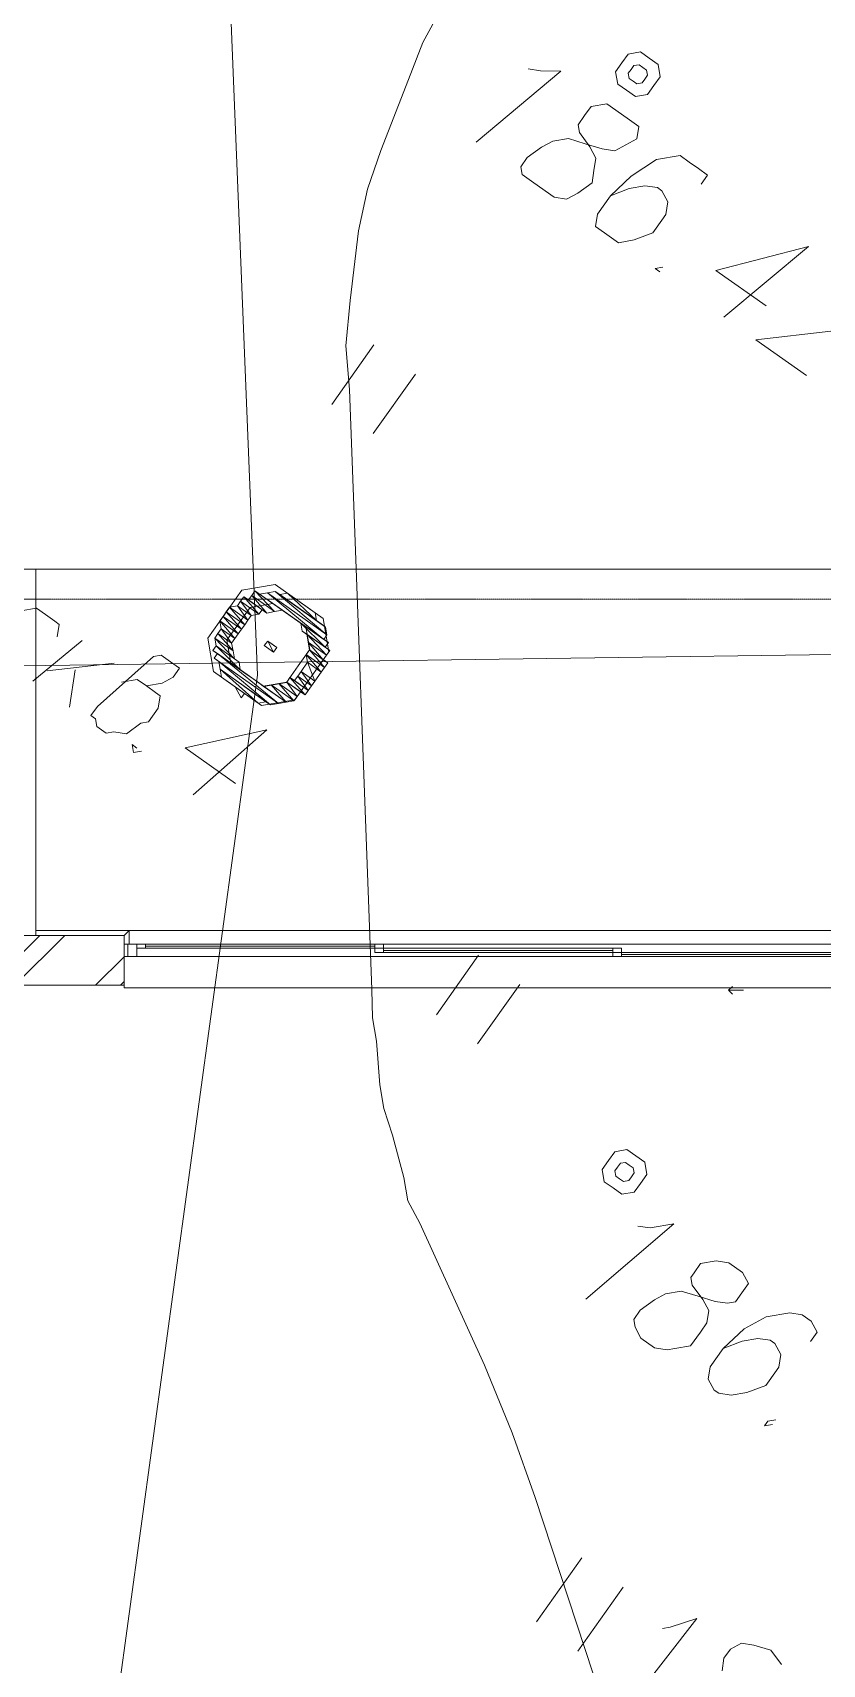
# Model space of a CAD drawing. Header units: millimetres. Extents: x -45570 to 57695, y -24100 to 57483.
# Drawn here: x 1015 to 7352, y 8148 to 21249 of the extents above; entities that cross this region are included whole.
import ezdxf

# ---------------------------------------------------------------- set-up
doc = ezdxf.new("R2010")
doc.units = ezdxf.units.MM
doc.linetypes.add('Осевая 12-2-2', pattern=[16, 12, -2, 0, -2])
for name, color, linetype, lineweight in [('A-FLOR', 8, 'Continuous', 9), ('A-GLAZ', 8, 'Continuous', 9), ('A-WALL', 8, 'Continuous', 18), ('A-WALL-PATT', 8, 'Continuous', 9), ('S-GRID', 8, 'Continuous', 9), ('НВК_ГП', 8, 'Continuous', 18), ('НВК_топо', 9, 'Continuous', 9)]:
    doc.layers.add(name, color=color, linetype=linetype, lineweight=lineweight)

# ---------------------------------------------------------------- blocks, each defined once
blk = doc.blocks.new('ТОПО')
at = {"layer": 'НВК_топо'}
for p, q in [((2553, 22739), (2818, 16091)), ((4147, 21169), (4319, 21489)), ((4012, 20823), (4147, 21169)), ((5254, 20938), (4575, 20369)), ((4992, 20958), (5091, 20943)), ((5091, 20943), (5254, 20938)), ((3810, 20303), (4012, 20823)), ((5444, 20583), (5392, 20509)), ((5496, 20656), (5444, 20583)), ((5622, 20678), (5496, 20656)), ((5695, 20626), (5622, 20678)), ((5805, 20548), (5695, 20626)), ((5392, 20509), (5402, 20446)), ((5402, 20446), (5487, 20331)), ((5879, 20495), (5805, 20548)), ((5864, 20396), (5879, 20495)), ((4984, 20245), (5099, 20330)), ((5099, 20330), (5188, 20377)), ((5188, 20377), (5314, 20399)), ((5314, 20399), (5450, 20357)), ((5450, 20357), (5586, 20316)), ((5487, 20331), (5534, 20242)), ((5586, 20316), (5686, 20301)), ((5686, 20301), (5775, 20348)), ((5775, 20348), (5864, 20396)), ((3702, 19993), (3810, 20303)), ((4932, 20172), (4984, 20245)), ((5534, 20242), (5519, 20143)), ((6022, 20229), (5818, 20097)), ((6210, 20261), (6022, 20229)), ((6284, 20209), (6210, 20261)), ((6357, 20157), (6284, 20209)), ((4943, 20109), (4932, 20172)), ((5017, 20057), (4943, 20109)), ((5127, 19979), (5017, 20057)), ((5519, 20143), (5504, 20043)), ((5818, 20097), (5651, 19939)), ((6431, 20105), (6357, 20157)), ((6379, 20031), (6431, 20105)), ((3630, 19658), (3702, 19993)), ((5200, 19927), (5127, 19979)), ((5300, 19911), (5200, 19927)), ((5389, 19959), (5300, 19911)), ((5504, 20043), (5389, 19959)), ((5651, 19939), (5547, 19792)), ((5803, 19997), (5651, 19939)), ((5928, 20019), (5803, 19997)), ((6028, 20004), (5928, 20019)), ((6065, 19978), (6028, 20004)), ((6112, 19889), (6065, 19978)), ((5547, 19792), (5532, 19692)), ((6019, 19679), (6097, 19789)), ((6097, 19789), (6112, 19889)), ((3564, 19097), (3630, 19658)), ((5532, 19692), (5605, 19640)), ((5993, 19642), (6019, 19679)), ((5605, 19640), (5642, 19614)), ((5642, 19614), (5716, 19562)), ((5716, 19562), (5841, 19584)), ((5841, 19584), (5993, 19642)), ((7240, 19532), (6497, 19340)), ((6562, 18963), (7240, 19532)), ((6073, 19365), (6010, 19354)), ((6010, 19354), (6047, 19328)), ((6497, 19340), (6902, 19054)), ((3529, 18735), (3564, 19097)), ((3416, 18263), (3754, 18741)), ((3557, 18384), (3529, 18735)), ((7421, 18852), (6819, 18781)), ((6819, 18781), (7224, 18495)), ((3747, 18029), (4086, 18507)), ((3736, 13565), (3557, 18384)), ((2595, 16635), (2658, 16646)), ((2658, 16646), (2684, 16683)), ((2769, 16568), (2658, 16646)), ((2769, 16568), (2658, 16646)), ((2658, 16646), (2769, 16568)), ((2658, 16646), (2769, 16568)), ((2769, 16568), (2658, 16646)), ((2769, 16568), (2658, 16646)), ((2658, 16646), (2743, 16531)), ((2658, 16646), (2743, 16531)), ((2684, 16683), (2710, 16720)), ((2831, 16579), (2684, 16683)), ((2831, 16579), (2684, 16683)), ((2684, 16683), (2769, 16568)), ((2684, 16683), (2769, 16568)), ((2857, 16615), (2710, 16720)), ((2710, 16720), (2747, 16694)), ((2857, 16615), (2710, 16720)), ((2710, 16720), (2831, 16579)), ((2710, 16720), (2831, 16579)), ((2747, 16694), (2773, 16730)), ((2894, 16589), (2747, 16694)), ((2894, 16589), (2747, 16694)), ((2747, 16694), (2857, 16615)), ((2747, 16694), (2857, 16615)), ((2773, 16730), (2799, 16767)), ((2957, 16600), (2773, 16730)), ((2957, 16600), (2773, 16730)), ((2773, 16730), (2894, 16589)), ((2773, 16730), (2894, 16589)), ((3020, 16611), (2799, 16767)), ((2799, 16767), (2836, 16741)), ((3020, 16611), (2799, 16767)), ((2799, 16767), (3020, 16611)), ((2799, 16767), (3020, 16611)), ((3020, 16611), (2799, 16767)), ((3020, 16611), (2799, 16767)), ((2799, 16767), (2957, 16600)), ((2799, 16767), (2957, 16600)), ((2836, 16741), (2899, 16752)), ((3351, 16377), (2836, 16741)), ((3388, 16351), (2836, 16741)), ((2836, 16741), (3388, 16351)), ((3388, 16351), (2836, 16741)), ((2836, 16741), (3351, 16377)), ((3057, 16585), (2836, 16741)), ((2836, 16741), (3057, 16585)), ((3057, 16585), (2836, 16741)), ((2836, 16741), (3130, 16533)), ((3057, 16585), (2836, 16741)), ((2836, 16741), (3020, 16611)), ((2836, 16741), (3020, 16611)), ((2899, 16752), (2962, 16763)), ((3377, 16413), (2899, 16752)), ((3377, 16413), (2899, 16752)), ((2899, 16752), (3351, 16377)), ((2899, 16752), (3351, 16377)), ((3330, 16502), (2962, 16763)), ((2962, 16763), (2998, 16737)), ((3366, 16476), (2962, 16763)), ((2962, 16763), (3366, 16476)), ((3366, 16476), (2962, 16763)), ((2962, 16763), (3330, 16502)), ((3366, 16476), (2962, 16763)), ((2962, 16763), (3377, 16413)), ((2962, 16763), (3377, 16413)), ((2998, 16737), (3061, 16747)), ((3293, 16528), (2998, 16737)), ((3293, 16528), (2998, 16737)), ((2998, 16737), (3330, 16502)), ((2998, 16737), (3330, 16502)), ((3098, 16721), (3061, 16747)), ((3061, 16747), (3282, 16591)), ((3282, 16591), (3061, 16747)), ((3061, 16747), (3293, 16528)), ((3061, 16747), (3293, 16528)), ((3282, 16591), (3098, 16721)), ((3098, 16721), (3135, 16695)), ((3282, 16591), (3098, 16721)), ((3098, 16721), (3282, 16591)), ((3282, 16591), (3098, 16721)), ((3208, 16643), (3135, 16695)), ((3135, 16695), (3208, 16643)), ((3208, 16643), (3135, 16695)), ((3135, 16695), (3282, 16591)), ((3135, 16695), (3282, 16591)), ((3282, 16591), (3208, 16643)), ((1045, 16628), (919, 16607)), ((1118, 16576), (1045, 16628)), ((1192, 16524), (1118, 16576)), ((1229, 16498), (1192, 16524)), ((2517, 16525), (2543, 16562)), ((2664, 16421), (2517, 16525)), ((2517, 16525), (2664, 16421)), ((2664, 16421), (2517, 16525)), ((2664, 16421), (2517, 16525)), ((2517, 16525), (2664, 16421)), ((2664, 16421), (2517, 16525)), ((2517, 16525), (2638, 16384)), ((2517, 16525), (2638, 16384)), ((2528, 16462), (2517, 16525)), ((2543, 16562), (2569, 16598)), ((2691, 16458), (2543, 16562)), ((2691, 16458), (2543, 16562)), ((2543, 16562), (2664, 16421)), ((2543, 16562), (2664, 16421)), ((2569, 16598), (2595, 16635)), ((2717, 16494), (2569, 16598)), ((2717, 16494), (2569, 16598)), ((2569, 16598), (2717, 16494)), ((2569, 16598), (2717, 16494)), ((2717, 16494), (2569, 16598)), ((2717, 16494), (2569, 16598)), ((2569, 16598), (2691, 16458)), ((2569, 16598), (2691, 16458)), ((2743, 16531), (2595, 16635)), ((2743, 16531), (2595, 16635)), ((2595, 16635), (2717, 16494)), ((2595, 16635), (2717, 16494)), ((2717, 16494), (2743, 16531)), ((2743, 16531), (2769, 16568)), ((2769, 16568), (2831, 16579)), ((2831, 16579), (2857, 16615)), ((2857, 16615), (2894, 16589)), ((2894, 16589), (2957, 16600)), ((2957, 16600), (3020, 16611)), ((3020, 16611), (3057, 16585)), ((3057, 16585), (3057, 16585)), ((3130, 16533), (3057, 16585)), ((3388, 16351), (3130, 16533)), ((3130, 16533), (3388, 16351)), ((3130, 16533), (3388, 16351)), ((3388, 16351), (3130, 16533)), ((3388, 16351), (3130, 16533)), ((3130, 16533), (3388, 16351)), ((3130, 16533), (3388, 16351)), ((3167, 16507), (3130, 16533)), ((3293, 16528), (3282, 16591)), ((3330, 16502), (3293, 16528)), ((-2296, 16121), (24638, 16497)), ((1213, 16399), (1229, 16498)), ((2476, 16388), (2502, 16425)), ((2623, 16284), (2476, 16388)), ((2623, 16284), (2476, 16388)), ((2476, 16388), (2623, 16284)), ((2476, 16388), (2623, 16284)), ((2623, 16284), (2476, 16388)), ((2623, 16284), (2476, 16388)), ((2476, 16388), (2634, 16222)), ((2476, 16388), (2634, 16222)), ((2487, 16326), (2476, 16388)), ((2502, 16425), (2528, 16462)), ((2612, 16347), (2502, 16425)), ((2612, 16347), (2502, 16425)), ((2502, 16425), (2623, 16284)), ((2502, 16425), (2623, 16284)), ((2638, 16384), (2528, 16462)), ((2638, 16384), (2528, 16462)), ((2528, 16462), (2612, 16347)), ((2528, 16462), (2612, 16347)), ((2612, 16347), (2638, 16384)), ((2638, 16384), (2664, 16421)), ((2664, 16421), (2691, 16458)), ((2664, 16421), (2664, 16421)), ((2691, 16458), (2717, 16494)), ((3388, 16351), (3167, 16507)), ((3388, 16351), (3167, 16507)), ((3167, 16507), (3362, 16314)), ((3167, 16507), (3362, 16314)), ((3178, 16444), (3167, 16507)), ((3362, 16314), (3178, 16444)), ((3362, 16314), (3178, 16444)), ((3178, 16444), (3399, 16288)), ((3178, 16444), (3399, 16288)), ((3215, 16418), (3178, 16444)), ((3399, 16288), (3215, 16418)), ((3399, 16288), (3215, 16418)), ((3215, 16418), (3399, 16288)), ((3215, 16418), (3399, 16288)), ((3399, 16288), (3215, 16418)), ((3399, 16288), (3215, 16418)), ((3215, 16418), (3373, 16251)), ((3215, 16418), (3373, 16251)), ((3225, 16355), (3215, 16418)), ((3330, 16502), (3366, 16476)), ((3351, 16377), (3377, 16413)), ((3351, 16377), (3388, 16351)), ((3366, 16476), (3366, 16476)), ((3377, 16413), (3366, 16476)), ((1413, 16368), (1016, 16041)), ((2047, 16250), (1984, 16240)), ((2121, 16198), (2047, 16250)), ((2461, 16289), (2487, 16326)), ((2681, 16133), (2461, 16289)), ((2681, 16133), (2461, 16289)), ((2461, 16289), (2681, 16133)), ((2461, 16289), (2681, 16133)), ((2681, 16133), (2461, 16289)), ((2681, 16133), (2461, 16289)), ((2461, 16289), (2718, 16107)), ((2461, 16289), (2718, 16107)), ((2498, 16263), (2461, 16289)), ((2472, 16226), (2498, 16263)), ((2634, 16222), (2487, 16326)), ((2671, 16195), (2487, 16326)), ((2487, 16326), (2671, 16195)), ((2671, 16195), (2487, 16326)), ((2487, 16326), (2634, 16222)), ((2671, 16195), (2487, 16326)), ((2487, 16326), (2681, 16133)), ((2487, 16326), (2681, 16133)), ((2718, 16107), (2498, 16263)), ((2792, 16055), (2498, 16263)), ((2498, 16263), (2792, 16055)), ((2792, 16055), (2498, 16263)), ((2498, 16263), (2718, 16107)), ((3049, 15872), (2498, 16263)), ((2498, 16263), (2987, 15862)), ((2498, 16263), (2987, 15862)), ((2623, 16284), (2612, 16347)), ((2634, 16222), (2623, 16284)), ((2874, 16327), (2901, 16364)), ((2948, 16275), (2874, 16327)), ((2948, 16275), (2874, 16327)), ((2874, 16327), (2948, 16275)), ((2874, 16327), (2948, 16275)), ((2948, 16275), (2874, 16327)), ((2948, 16275), (2874, 16327)), ((2874, 16327), (2948, 16275)), ((2948, 16275), (2874, 16327)), ((2874, 16327), (2948, 16275)), ((2874, 16327), (2948, 16275)), ((2948, 16275), (2874, 16327)), ((2948, 16275), (2874, 16327)), ((2874, 16327), (2948, 16275)), ((2948, 16275), (2874, 16327)), ((2874, 16327), (2948, 16275)), ((2874, 16327), (2948, 16275)), ((2948, 16275), (2874, 16327)), ((2948, 16275), (2874, 16327)), ((2874, 16327), (2948, 16275)), ((2948, 16275), (2874, 16327)), ((2874, 16327), (2948, 16275)), ((2874, 16327), (2948, 16275)), ((2948, 16275), (2874, 16327)), ((2948, 16275), (2874, 16327)), ((2874, 16327), (2948, 16275)), ((2948, 16275), (2874, 16327)), ((2874, 16327), (2911, 16301)), ((2874, 16327), (2948, 16275)), ((2948, 16275), (2874, 16327)), ((2937, 16338), (2901, 16364)), ((2901, 16364), (2974, 16312)), ((2901, 16364), (2974, 16312)), ((2974, 16312), (2901, 16364)), ((2974, 16312), (2901, 16364)), ((2901, 16364), (2974, 16312)), ((2974, 16312), (2901, 16364)), ((2901, 16364), (2974, 16312)), ((2901, 16364), (2974, 16312)), ((2974, 16312), (2901, 16364)), ((2974, 16312), (2901, 16364)), ((2901, 16364), (2974, 16312)), ((2974, 16312), (2901, 16364)), ((2901, 16364), (2974, 16312)), ((2974, 16312), (2901, 16364)), ((2901, 16364), (2948, 16275)), ((2901, 16364), (2948, 16275)), ((2911, 16301), (2911, 16301)), ((2911, 16301), (2948, 16275)), ((2948, 16275), (2911, 16301)), ((2911, 16301), (2948, 16275)), ((2948, 16275), (2911, 16301)), ((2911, 16301), (2948, 16275)), ((2911, 16301), (2948, 16275)), ((2948, 16275), (2911, 16301)), ((2948, 16275), (2911, 16301)), ((2911, 16301), (2948, 16275)), ((2948, 16275), (2911, 16301)), ((2911, 16301), (2948, 16275)), ((2911, 16301), (2948, 16275)), ((2948, 16275), (2911, 16301)), ((2948, 16275), (2911, 16301)), ((2911, 16301), (2948, 16275)), ((2948, 16275), (2911, 16301)), ((2911, 16301), (2948, 16275)), ((2911, 16301), (2948, 16275)), ((2948, 16275), (2911, 16301)), ((2948, 16275), (2911, 16301)), ((2911, 16301), (2948, 16275)), ((2948, 16275), (2911, 16301)), ((2911, 16301), (2948, 16275)), ((2911, 16301), (2948, 16275)), ((2948, 16275), (2911, 16301)), ((2911, 16301), (2911, 16301)), ((2911, 16301), (2948, 16275)), ((2948, 16275), (2911, 16301)), ((2911, 16301), (2911, 16301)), ((2911, 16301), (2911, 16301)), ((2911, 16301), (2911, 16301)), ((2911, 16301), (2911, 16301)), ((2911, 16301), (2911, 16301)), ((2937, 16338), (2937, 16338)), ((2937, 16338), (2937, 16338)), ((2937, 16338), (2937, 16338)), ((2937, 16338), (2937, 16338)), ((2937, 16338), (2937, 16338)), ((2974, 16312), (2937, 16338)), ((2937, 16338), (2974, 16312)), ((2937, 16338), (2974, 16312)), ((2974, 16312), (2937, 16338)), ((2974, 16312), (2937, 16338)), ((2937, 16338), (2974, 16312)), ((2974, 16312), (2937, 16338)), ((2937, 16338), (2974, 16312)), ((2937, 16338), (2974, 16312)), ((2974, 16312), (2937, 16338)), ((2974, 16312), (2937, 16338)), ((2937, 16338), (2974, 16312)), ((2974, 16312), (2937, 16338)), ((2937, 16338), (2974, 16312)), ((2937, 16338), (2974, 16312)), ((2974, 16312), (2937, 16338)), ((2974, 16312), (2937, 16338)), ((2937, 16338), (2974, 16312)), ((2974, 16312), (2937, 16338)), ((2937, 16338), (2974, 16312)), ((2937, 16338), (2974, 16312)), ((2974, 16312), (2937, 16338)), ((2974, 16312), (2937, 16338)), ((2937, 16338), (2974, 16312)), ((2974, 16312), (2937, 16338)), ((2937, 16338), (2974, 16312)), ((2937, 16338), (2974, 16312)), ((2974, 16312), (2937, 16338)), ((2974, 16312), (2937, 16338)), ((2937, 16338), (2974, 16312)), ((2974, 16312), (2937, 16338)), ((2948, 16275), (2974, 16312)), ((2948, 16275), (2948, 16275)), ((2948, 16275), (2948, 16275)), ((2948, 16275), (2948, 16275)), ((2948, 16275), (2948, 16275)), ((2948, 16275), (2948, 16275)), ((2948, 16275), (2948, 16275)), ((2948, 16275), (2948, 16275)), ((2948, 16275), (2948, 16275)), ((2974, 16312), (2974, 16312)), ((2974, 16312), (2974, 16312)), ((2974, 16312), (2974, 16312)), ((2974, 16312), (2974, 16312)), ((2974, 16312), (2974, 16312)), ((2974, 16312), (2974, 16312)), ((2974, 16312), (2974, 16312)), ((3210, 16255), (3236, 16292)), ((3357, 16151), (3210, 16255)), ((3357, 16151), (3210, 16255)), ((3210, 16255), (3331, 16115)), ((3210, 16255), (3331, 16115)), ((3221, 16193), (3210, 16255)), ((3373, 16251), (3225, 16355)), ((3373, 16251), (3225, 16355)), ((3225, 16355), (3347, 16214)), ((3225, 16355), (3347, 16214)), ((3236, 16292), (3225, 16355)), ((3347, 16214), (3236, 16292)), ((3383, 16188), (3236, 16292)), ((3236, 16292), (3383, 16188)), ((3383, 16188), (3236, 16292)), ((3236, 16292), (3347, 16214)), ((3383, 16188), (3236, 16292)), ((3236, 16292), (3357, 16151)), ((3236, 16292), (3357, 16151)), ((3347, 16214), (3373, 16251)), ((3362, 16314), (3388, 16351)), ((3399, 16288), (3362, 16314)), ((3373, 16251), (3399, 16288)), ((3388, 16351), (3388, 16351)), ((1670, 16186), (1131, 16126)), ((1356, 16132), (1310, 15833)), ((1984, 16240), (1535, 15839)), ((2194, 16146), (2121, 16198)), ((2142, 16073), (2194, 16146)), ((2987, 15862), (2472, 16226)), ((2987, 15862), (2472, 16226)), ((2472, 16226), (2508, 16200)), ((2472, 16226), (2987, 15862)), ((2987, 15862), (2472, 16226)), ((2508, 16200), (2987, 15862)), ((2987, 15862), (2508, 16200)), ((2508, 16200), (2924, 15851)), ((2508, 16200), (2924, 15851)), ((2519, 16137), (2508, 16200)), ((2924, 15851), (2519, 16137)), ((2887, 15877), (2519, 16137)), ((2519, 16137), (2887, 15877)), ((2887, 15877), (2519, 16137)), ((2519, 16137), (2924, 15851)), ((2887, 15877), (2519, 16137)), ((2519, 16137), (2824, 15866)), ((2519, 16137), (2824, 15866)), ((2530, 16074), (2519, 16137)), ((2634, 16222), (2671, 16195)), ((2671, 16195), (2671, 16195)), ((2681, 16133), (2671, 16195)), ((2718, 16107), (2681, 16133)), ((3143, 16082), (3169, 16119)), ((3169, 16119), (3221, 16193)), ((3279, 16041), (3169, 16119)), ((3279, 16041), (3169, 16119)), ((3169, 16119), (3253, 16004)), ((3169, 16119), (3253, 16004)), ((3331, 16115), (3221, 16193)), ((3221, 16193), (3331, 16115)), ((3331, 16115), (3221, 16193)), ((3331, 16115), (3221, 16193)), ((3221, 16193), (3331, 16115)), ((3331, 16115), (3221, 16193)), ((3221, 16193), (3279, 16041)), ((3221, 16193), (3279, 16041)), ((3279, 16041), (3331, 16115)), ((3331, 16115), (3357, 16151)), ((3331, 16115), (3331, 16115)), ((3347, 16214), (3383, 16188)), ((3357, 16151), (3383, 16188)), ((3383, 16188), (3383, 16188)), ((2818, 16091), (7, -4501)), ((1728, 16034), (1854, 16056)), ((1854, 16056), (1928, 16004)), ((1928, 16004), (2053, 16025)), ((2001, 15951), (1928, 16004)), ((2053, 16025), (2142, 16073)), ((2824, 15866), (2530, 16074)), ((2824, 15866), (2530, 16074)), ((2530, 16074), (2787, 15892)), ((2530, 16074), (2787, 15892)), ((2567, 16048), (2530, 16074)), ((2787, 15892), (2567, 16048)), ((2787, 15892), (2567, 16048)), ((2567, 16048), (2603, 16022)), ((2567, 16048), (2787, 15892)), ((2787, 15892), (2567, 16048)), ((2603, 16022), (2787, 15892)), ((2603, 16022), (2640, 15996)), ((2714, 15944), (2603, 16022)), ((2603, 16022), (2787, 15892)), ((2714, 15944), (2603, 16022)), ((2640, 15996), (2714, 15944)), ((2640, 15996), (2714, 15944)), ((2688, 15907), (2640, 15996)), ((2718, 16107), (2792, 16055)), ((3049, 15872), (2792, 16055)), ((2792, 16055), (2829, 16029)), ((2792, 16055), (2792, 16055)), ((3049, 15872), (2829, 16029)), ((2829, 16029), (2865, 16002)), ((3049, 15872), (2829, 16029)), ((2829, 16029), (3049, 15872)), ((2829, 16029), (3049, 15872)), ((2865, 16002), (2928, 16013)), ((3049, 15872), (2865, 16002)), ((3049, 15872), (2865, 16002)), ((2865, 16002), (3049, 15872)), ((2865, 16002), (3049, 15872)), ((2928, 16013), (2991, 16024)), ((3112, 15883), (2928, 16013)), ((3112, 15883), (2928, 16013)), ((2928, 16013), (3112, 15883)), ((2928, 16013), (3112, 15883)), ((3112, 15883), (2928, 16013)), ((3112, 15883), (2928, 16013)), ((2928, 16013), (3049, 15872)), ((2928, 16013), (3049, 15872)), ((2991, 16024), (3054, 16035)), ((3138, 15920), (2991, 16024)), ((3138, 15920), (2991, 16024)), ((2991, 16024), (3112, 15883)), ((2991, 16024), (3112, 15883)), ((3054, 16035), (3080, 16072)), ((3201, 15931), (3054, 16035)), ((3164, 15957), (3054, 16035)), ((3054, 16035), (3164, 15957)), ((3164, 15957), (3054, 16035)), ((3054, 16035), (3201, 15931)), ((3164, 15957), (3054, 16035)), ((3054, 16035), (3138, 15920)), ((3054, 16035), (3138, 15920)), ((3117, 16046), (3080, 16072)), ((3080, 16072), (3227, 15967)), ((3227, 15967), (3080, 16072)), ((3080, 16072), (3201, 15931)), ((3080, 16072), (3201, 15931)), ((3117, 16046), (3143, 16082)), ((3227, 15967), (3117, 16046)), ((3227, 15967), (3117, 16046)), ((3117, 16046), (3227, 15967)), ((3227, 15967), (3117, 16046)), ((3253, 16004), (3143, 16082)), ((3253, 16004), (3143, 16082)), ((3143, 16082), (3227, 15967)), ((3143, 16082), (3227, 15967)), ((3227, 15967), (3253, 16004)), ((3253, 16004), (3279, 16041)), ((2038, 15925), (2001, 15951)), ((2023, 15826), (2038, 15925)), ((2714, 15944), (2688, 15907)), ((2787, 15892), (2714, 15944)), ((2787, 15892), (2824, 15866)), ((2824, 15866), (2887, 15877)), ((2887, 15877), (2887, 15877)), ((2924, 15851), (2887, 15877)), ((2924, 15851), (2987, 15862)), ((2987, 15862), (3049, 15872)), ((3049, 15872), (3112, 15883)), ((3112, 15883), (3138, 15920)), ((3138, 15920), (3164, 15957)), ((3164, 15957), (3164, 15957)), ((3201, 15931), (3164, 15957)), ((3201, 15931), (3227, 15967)), ((1535, 15839), (1483, 15766)), ((1483, 15766), (1520, 15740)), ((1520, 15740), (1531, 15677)), ((1945, 15715), (2023, 15826)), ((1531, 15677), (1604, 15625)), ((1604, 15625), (1667, 15636)), ((1667, 15636), (1767, 15620)), ((1767, 15620), (1882, 15705)), ((1882, 15705), (1945, 15715)), ((2893, 15652), (2239, 15507)), ((2303, 15130), (2893, 15652)), ((1851, 15505), (1814, 15532)), ((1814, 15532), (1825, 15469)), ((1825, 15469), (1888, 15479)), ((2239, 15507), (2644, 15221)), ((4255, 13363), (4594, 13841)), ((3742, 13340), (3736, 13565)), ((4586, 13129), (4925, 13607)), ((3774, 13151), (3742, 13340)), ((3802, 12800), (3774, 13151)), ((3834, 12612), (3802, 12800)), ((3903, 12397), (3834, 12612)), ((3994, 12057), (3903, 12397)), ((4026, 11869), (3994, 12057)), ((4121, 11691), (4026, 11869)), ((4640, 10551), (4121, 11691)), ((6159, 11684), (5455, 11079)), ((5871, 11667), (5971, 11652)), ((5971, 11652), (6159, 11684)), ((6323, 11292), (6297, 11255)), ((6375, 11366), (6323, 11292)), ((6501, 11387), (6375, 11366)), ((6601, 11372), (6501, 11387)), ((6711, 11294), (6601, 11372)), ((6759, 11205), (6711, 11294)), ((6094, 11123), (6219, 11145)), ((6219, 11145), (6356, 11104)), ((6297, 11255), (6308, 11192)), ((6308, 11192), (6392, 11077)), ((6707, 11131), (6759, 11205)), ((5890, 10991), (6005, 11076)), ((6005, 11076), (6094, 11123)), ((6356, 11104), (6492, 11062)), ((6392, 11077), (6440, 10989)), ((6492, 11062), (6592, 11047)), ((6592, 11047), (6654, 11058)), ((6654, 11058), (6707, 11131)), ((5838, 10918), (5890, 10991)), ((5849, 10855), (5838, 10918)), ((6425, 10889), (6373, 10815)), ((6440, 10989), (6425, 10889)), ((6901, 10938), (6724, 10843)), ((7090, 10971), (6901, 10938)), ((7189, 10955), (7090, 10971)), ((7263, 10903), (7189, 10955)), ((7310, 10814), (7263, 10903)), ((5896, 10766), (5849, 10855)), ((6006, 10688), (5896, 10766)), ((6373, 10815), (6295, 10705)), ((6724, 10843), (6557, 10685)), ((6708, 10744), (6557, 10685)), ((6834, 10765), (6708, 10744)), ((6934, 10750), (6834, 10765)), ((6970, 10724), (6934, 10750)), ((7258, 10741), (7310, 10814)), ((6106, 10673), (6006, 10688)), ((6169, 10684), (6106, 10673)), ((6295, 10705), (6169, 10684)), ((6557, 10685), (6452, 10538)), ((7018, 10635), (6970, 10724)), ((7003, 10535), (7018, 10635)), ((4862, 10007), (4640, 10551)), ((6452, 10538), (6437, 10438)), ((6924, 10425), (7003, 10535)), ((6437, 10438), (6485, 10350)), ((6485, 10350), (6522, 10324)), ((6747, 10330), (6898, 10388)), ((6898, 10388), (6924, 10425)), ((6522, 10324), (6621, 10308)), ((6621, 10308), (6747, 10330)), ((6915, 10100), (6889, 10063)), ((6978, 10111), (6915, 10100)), ((5048, 9489), (4862, 10007)), ((6889, 10063), (6952, 10074)), ((5924, 6826), (5048, 9489)), ((5057, 8489), (5422, 9004)), ((5389, 8254), (5753, 8769)), ((6346, 8515), (5763, 7769)), ((6069, 8435), (6132, 8446)), ((6132, 8446), (6346, 8515)), ((6614, 8270), (6562, 8197)), ((6703, 8318), (6614, 8270)), ((6803, 8302), (6703, 8318)), ((6939, 8261), (6803, 8302)), ((7024, 8146), (6939, 8261)), ((6562, 8197), (6547, 8097))]:
    blk.add_line(p, q, dxfattribs=at)
for points in [[(5963, 21043), (5892, 21094), (5793, 21077), (5743, 21006)], [(5743, 21006), (5693, 20935), (5710, 20836), (5781, 20786)], [(5911, 20970), (5881, 20991), (5838, 20984), (5817, 20954)], [(5927, 20876), (5949, 20906), (5941, 20948), (5911, 20970)], [(6001, 20823), (6051, 20895), (6034, 20993), (5963, 21043)], [(5817, 20954), (5795, 20923), (5802, 20881), (5833, 20859)], [(5833, 20859), (5863, 20838), (5906, 20845), (5927, 20876)], [(5781, 20786), (5852, 20735), (5950, 20752), (6001, 20823)], [(3153, 16682), (2960, 16819), (2693, 16773), (2556, 16580)], [(3075, 16572), (2943, 16665), (2760, 16634), (2667, 16502)], [(3255, 16085), (3392, 16278), (3346, 16546), (3153, 16682)], [(2556, 16580), (2420, 16387), (2466, 16120), (2659, 15983)], [(3145, 16164), (3238, 16296), (3207, 16478), (3075, 16572)], [(2667, 16502), (2573, 16370), (2605, 16187), (2737, 16094)], [(2737, 16094), (2869, 16000), (3052, 16031), (3145, 16164)], [(2659, 15983), (2852, 15847), (3119, 15892), (3255, 16085)], [(5636, 12193), (5585, 12122), (5602, 12023), (5673, 11973)], [(5856, 12230), (5784, 12281), (5686, 12264), (5636, 12193)], [(5893, 12010), (5943, 12082), (5927, 12180), (5856, 12230)], [(5709, 12141), (5688, 12110), (5695, 12068), (5725, 12046)], [(5803, 12157), (5773, 12178), (5731, 12171), (5709, 12141)], [(5725, 12046), (5756, 12025), (5798, 12032), (5820, 12063)], [(5820, 12063), (5841, 12093), (5834, 12135), (5803, 12157)], [(5673, 11973), (5744, 11922), (5843, 11939), (5893, 12010)]]:
    blk.add_lwpolyline(points, dxfattribs=at)
blk = doc.blocks.new('INT 20 Окно раздвижное 3ст - INT 20 Окно раздвижное 3ст 4200-3000-1568881-ГП')
at = {"layer": 'A-GLAZ'}
for p, q in [((2960, 240), (-2960, 240)), ((-3000, 130), (-2900, 130)), ((-2970, 130), (-3000, 130)), ((-3000, 30), (-2970, 30)), ((920, 30), (-3000, 30)), ((-2970, 30), (-2970, 130)), ((-2900, 130), (-2970, 130)), ((-2970, 130), (-2970, 30)), ((-2900, 130), (-2970, 130)), ((-2970, 130), (-2970, 30)), ((-2970, 30), (920, 30)), ((-2970, 30), (-2900, 30)), ((-2830, 130), (-2900, 130)), ((-2900, 130), (-2900, 97)), ((-2900, 97), (-2830, 97)), ((-2900, 30), (-2900, 97)), ((-2830, 97), (-2830, 130)), ((-990, 130), (-2830, 130)), ((-2830, 130), (-2830, 97)), ((-2830, 113), (-990, 113)), ((-2830, 97), (-990, 97)), ((-920, 130), (-990, 130)), ((-990, 130), (-990, 97)), ((-990, 97), (-990, 130)), ((-920, 97), (-990, 97)), ((-990, 97), (-990, 63)), ((-990, 97), (-920, 97)), ((-990, 63), (-920, 63)), ((-920, 97), (-920, 130)), ((-920, 130), (3000, 130)), ((2970, 130), (-920, 130)), ((-920, 63), (-920, 97)), ((920, 97), (-920, 97)), ((-920, 97), (-920, 63)), ((-920, 80), (920, 80)), ((-920, 63), (920, 63)), ((990, 97), (920, 97)), ((920, 97), (920, 63)), ((920, 63), (920, 97)), ((920, 63), (990, 63)), ((990, 63), (920, 63)), ((920, 63), (920, 30)), ((920, 30), (990, 30)), ((990, 63), (990, 97)), ((990, 30), (990, 63)), ((2830, 63), (990, 63)), ((990, 63), (990, 30)), ((990, 47), (2830, 47)), ((990, 30), (2830, 30)), ((2900, 63), (2830, 63)), ((2830, 63), (2830, 30)), ((2830, 30), (2830, 63)), ((2830, 30), (2900, 30)), ((2900, 130), (2900, 63)), ((2970, 130), (2900, 130)), ((2900, 30), (2900, 63)), ((3000, 30), (2900, 30)), ((2900, 30), (2970, 30)), ((2900, 30), (2970, 30)), ((3000, 130), (2970, 130)), ((2970, 130), (2970, 30)), ((2970, 30), (2970, 130)), ((2970, 30), (2970, 130)), ((2970, 30), (3000, 30)), ((-3000, -200), (-3000, -220)), ((-3000, -220), (3000, -220)), ((1850, -240), (1880, -210)), ((1850, -240), (1880, -270)), ((1850, -240), (1970, -240)), ((3000, -220), (3000, -200))]:
    blk.add_line(p, q, dxfattribs=at)
blk = doc.blocks.new('INT 20 Откосы окон снаружи Прямоугольник - INT 20 Откосы окон снаружи Прямоугольник-1566591-ГП')
at = {"layer": 'A-WALL', "lineweight": 18}
for p, q in [((-2977, 30), (-2977, -80)), ((2943, -80), (2943, 30))]:
    blk.add_line(p, q, dxfattribs=at)
blk = doc.blocks.new('ГП01')
at = {"layer": 'A-WALL-PATT', "lineweight": 9}
h = blk.add_hatch(dxfattribs=at)
h.set_pattern_fill('FP_2', color=256, style=0, pattern_type=2)
h.set_pattern_definition([(45, (0, 0), (-424.264, 424.264), []), (45, (0, 200), (-424.264, 424.264), [])])
h.paths.add_polyline_path([(11568, 18273), (11868, 18273), (11868, 18673), (9918, 18673), (9918, 18273), (11074, 18273)])
h.paths.add_polyline_path([(3918, 18273), (3918, 18673), (1968, 18673), (1968, 18273), (2570, 18273)])
at = {"layer": 'A-FLOR'}
blk.add_line((10628, 21613), (3208, 21613), dxfattribs=at)
at = {"layer": 'A-WALL', "lineweight": 18}
for p, q in [((3208, 21613), (2968, 21613)), ((3208, 18673), (3208, 21613)), ((2368, 18673), (3918, 18673)), ((3958, 18713), (3208, 18713)), ((3918, 18673), (3958, 18713)), ((3918, 18273), (3918, 18673)), ((2368, 18273), (3918, 18273))]:
    blk.add_line(p, q, dxfattribs=at)
at = {"layer": 'S-GRID', "color": 251, "linetype": 'Осевая 12-2-2', "true_color": 0x646464}
blk.add_line((23376, 21373), (-3517, 21373), dxfattribs=at)
at = {"layer": 'A-GLAZ'}
blk.add_blockref('INT 20 Окно раздвижное 3ст - INT 20 Окно раздвижное 3ст 4200-3000-1568881-ГП', (6918, 18473), dxfattribs=at)
at = {"layer": 'A-WALL', "lineweight": 18}
blk.add_blockref('INT 20 Откосы окон снаружи Прямоугольник - INT 20 Откосы окон снаружи Прямоугольник-1566591-ГП', (6935, 18683), dxfattribs=at)

msp = doc.modelspace()

# ---------------------------------------------------------------- block references
at = {"layer": 'НВК_ГП'}
msp.add_blockref('ГП01', (-2168, -4673), dxfattribs=at)
at = {"layer": 'НВК_топо'}
msp.add_blockref('ТОПО', (0, 0), dxfattribs=at)

doc.saveas('drawing.dxf')
